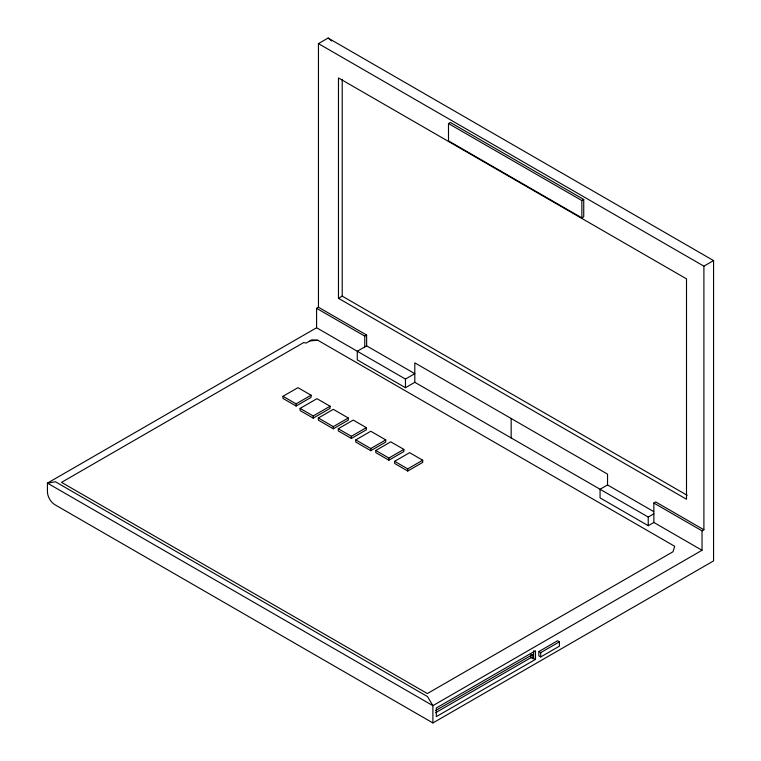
<?xml version="1.0" encoding="UTF-8"?>
<svg xmlns="http://www.w3.org/2000/svg" width="761" height="761" viewBox="0 0 761 761"><rect width="100%" height="100%" fill="white"/><g stroke="black" fill="none" stroke-linecap="round" stroke-linejoin="round"><path stroke-width="1.14" d="M318.45 307.225L318.45 43.624L328.105 38.05L713.561 260.585L713.561 560.905L432.895 722.95L54.925 504.733A10.587 6.107 60 0 1 47.439 491.768L47.439 483.13L316.586 327.744L316.586 308.31L318.45 307.225L366.631 335.049L366.631 345.846L414.812 373.67L405.461 379.073L405.461 387.701L414.812 382.298L414.812 362.864L607.535 474.132L607.535 484.938L653.67 511.573M448.495 123.548L450.369 122.473L583.735 199.468L583.735 216.809L581.861 217.893L448.495 140.89L448.495 123.548L581.861 200.552L583.735 199.468M338.474 298.302L686.498 499.235L686.498 278.859L338.474 77.926L338.474 298.302L342.212 296.143L687.154 495.287M316.586 308.31L364.766 336.124L366.631 335.049M366.631 345.846L357.28 351.249L357.28 359.877L405.461 387.701M282.997 396.3L297.96 387.663L311.059 395.225L311.059 397.385L296.096 406.022L282.997 398.46L282.997 396.3L296.096 403.863L311.059 395.225M300.1 408.4L316.947 398.678L330.046 406.241L330.046 408.4L313.199 418.122L300.1 410.56L300.1 408.4L313.199 415.963L330.046 406.241M318.345 417.989L333.318 409.351L348.281 417.989L348.281 420.148L333.318 428.795L318.345 420.148L318.345 417.989L333.318 426.636L348.281 417.989M338.274 428.738L353.237 420.091L366.336 427.653L366.336 429.822L351.373 438.46L338.274 430.897L338.274 428.738L351.373 436.3L366.336 427.653M355.806 439.896L370.769 431.249L385.741 439.896L385.741 442.055L370.769 450.693L355.806 442.055L355.806 439.896L370.769 448.533L385.741 439.896M375.791 450.474L390.754 441.827L403.853 449.39L403.853 451.549L388.89 460.196L375.791 452.633L375.791 450.474L388.89 458.036L403.853 449.39M318.45 43.624L703.896 266.16L713.561 260.585M394.645 461.309L409.618 452.671L422.716 460.234L422.716 462.393L407.744 471.03L394.645 463.468L394.645 461.309L407.744 468.871L422.716 460.234M607.535 484.938L600.058 489.256L600.058 497.884L648.239 525.699L653.851 522.465L702.032 550.279L702.032 530.845L653.851 503.031L653.851 522.465M653.851 503.031L655.716 501.946L703.896 529.77L703.896 266.16M648.239 525.699L648.239 517.071L653.851 513.837M702.032 530.845L703.896 529.77M702.032 550.279L432.895 705.666L47.439 483.13L55.448 481.77L427.539 696.591L432.895 705.666L432.895 722.95M435.492 710.631L533.642 653.965M538.836 651.559L557.547 640.752L559.421 641.837L559.421 646.156L540.71 656.962L538.836 655.877L538.836 651.559L540.71 652.634L559.421 641.837M435.673 712.686L530.959 657.675L535.506 659.368L535.506 650.731L436.338 707.977L436.338 716.624L535.506 659.368M309.993 340.88L317.822 340.253L674.712 546.303L672.99 551.754L427.359 693.566L61.546 482.36L303.725 342.536L306.207 343.068L311.82 339.825L317.822 340.253M414.812 382.298L648.239 517.071M316.586 327.744L405.461 379.073M328.105 38.05L331.672 40.961M581.861 200.552L581.861 217.893M540.71 652.634L540.71 656.962M533.642 650.731L533.642 658.294M532.833 654.431L532.833 658.76M530.959 654.431L530.959 657.675M511.173 418.502L511.173 437.927M407.744 468.871L407.744 471.03M388.89 458.036L388.89 460.196M370.769 448.533L370.769 450.693M364.766 336.124L364.766 346.93M351.373 436.3L351.373 438.46M342.212 79.315L342.212 296.143M333.318 426.636L333.318 428.795M313.199 415.963L313.199 418.122M296.096 403.863L296.096 406.022"/></g></svg>
